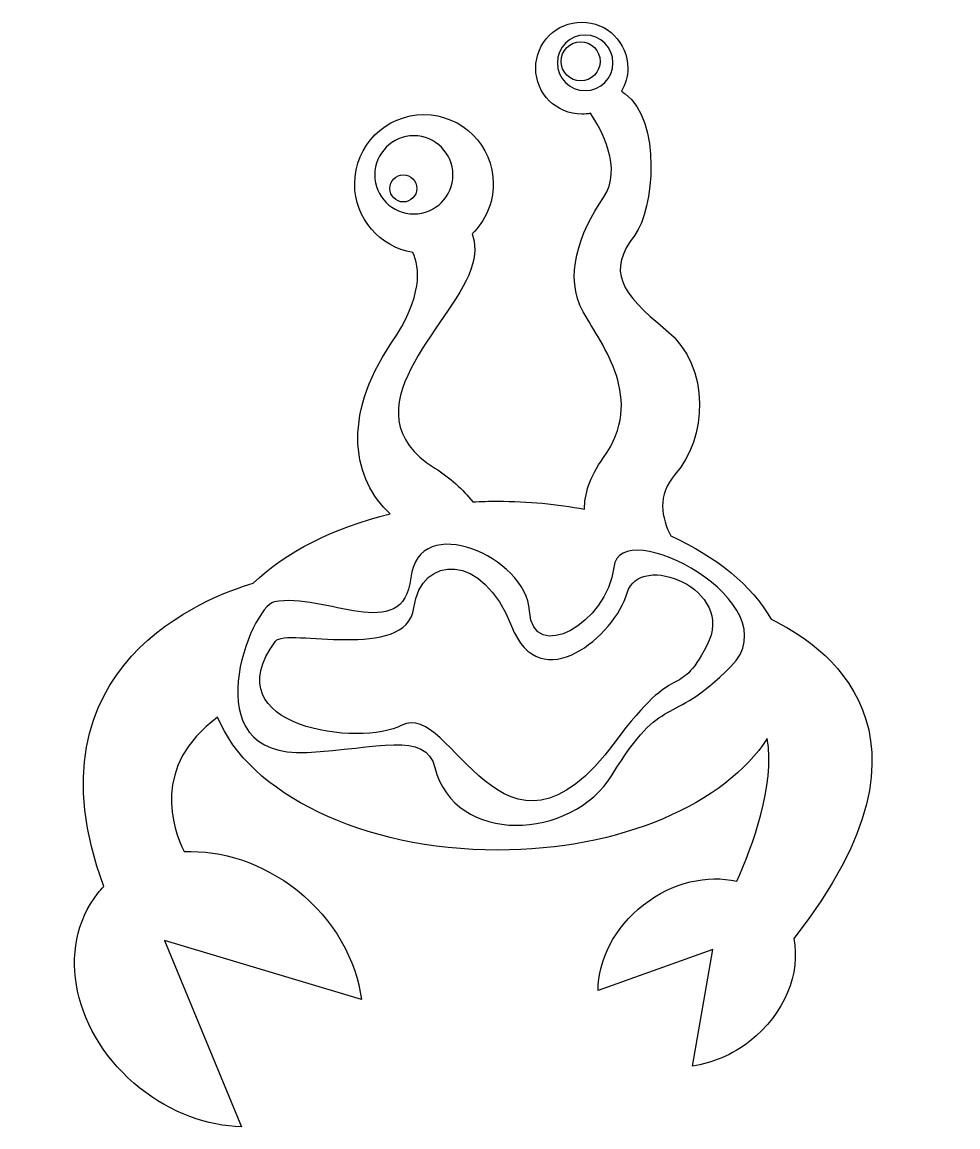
# Model space of a CAD drawing. Header units: centimetres. Extents: x -8 to 8.6, y -9.7 to 9.7.
import ezdxf

# ---------------------------------------------------------------- set-up
doc = ezdxf.new("R2010")
doc.units = ezdxf.units.CM
doc.header["$MEASUREMENT"] = 0
doc.layers.add('Camada 1', color=7, linetype='Continuous')

msp = doc.modelspace()

# ---------------------------------------------------------------- linework, layer by layer
at = {"layer": 'Camada 1'}
for points, knots in [([(5.25568, -0.78823), (4.92122, -0.19715), (4.29733, 0.31281), (3.4862, 0.68002), (3.4862, 0.68002), (3.32496, 0.9917), (3.23847, 1.40196), (3.56589, 1.77029), (3.56589, 1.77029), (4.109, 2.38127), (4.21856, 3.65341), (3.40172, 4.31659), (3.40172, 4.31659), (2.58487, 4.97961), (2.36312, 5.34762), (2.85088, 5.98757), (2.85088, 5.98757), (3.19455, 6.43845), (3.32591, 8.00343), (2.67988, 8.48084), (2.67988, 8.48084), (2.65832, 8.49679), (2.63744, 8.51119), (2.61736, 8.52455), (2.61736, 8.52455), (2.68671, 8.64409), (2.72711, 8.78273), (2.72711, 8.93095), (2.72711, 8.93095), (2.72709, 9.3796), (2.36329, 9.74319), (1.91466, 9.74319), (1.91466, 9.74319), (1.46619, 9.74319), (1.1026, 9.3796), (1.1026, 8.93095), (1.1026, 8.93095), (1.1026, 8.4824), (1.46619, 8.11878), (1.91466, 8.11878), (1.91466, 8.11878), (1.96853, 8.11878), (2.02108, 8.12423), (2.07182, 8.13421), (2.07182, 8.13421), (2.24854, 7.86698), (2.64811, 7.15798), (2.3, 6.65074), (2.3, 6.65074), (1.86299, 6.01413), (1.59716, 5.24485), (1.93898, 4.6348), (1.93898, 4.6348), (2.28101, 4.02472), (3.04086, 3.09635), (2.3, 2.06191), (2.3, 2.06191), (2.0482, 1.71012), (1.96112, 1.4076), (1.96334, 1.1519), (1.96334, 1.1519), (1.48111, 1.24331), (0.9679, 1.29274), (0.4359, 1.29274), (0.4359, 1.29274), (0.28609, 1.29274), (0.13787, 1.28859), (-0.00871, 1.28083), (-0.00871, 1.28083), (-0.18487, 1.50192), (-0.4045, 1.70586), (-0.67808, 1.87622), (-0.67808, 1.87622), (-2.29601, 2.8842), (-0.39887, 4.37706), (-0.04155, 5.37748), (-0.04155, 5.37748), (0.0506, 5.63545), (0.03703, 5.84532), (-0.01977, 6.00949), (-0.01977, 6.00949), (0.2101, 6.23198), (0.35324, 6.54355), (0.35324, 6.88862), (0.35324, 6.88862), (0.35324, 7.56426), (-0.19455, 8.11197), (-0.87011, 8.11197), (-0.87011, 8.11197), (-1.54586, 8.11197), (-2.09344, 7.56426), (-2.09344, 6.88862), (-2.09344, 6.88862), (-2.09344, 6.27958), (-1.6483, 5.77449), (-1.06564, 5.68096), (-1.06564, 5.68096), (-0.94195, 5.41743), (-0.88181, 4.90922), (-1.44722, 4.0778), (-1.44722, 4.0778), (-2.34064, 2.76406), (-2.11447, 1.65887), (-1.46548, 1.07094), (-1.46548, 1.07094), (-2.47024, 0.82652), (-3.31595, 0.39408), (-3.88385, -0.15416), (-3.88385, -0.15416), (-4.65358, -0.37773), (-7.96388, -1.58513), (-6.5213, -5.50319), (-6.5213, -5.50319), (-6.55736, -5.54155), (-6.59261, -5.58087), (-6.62581, -5.62276), (-6.62581, -5.62276), (-7.39146, -6.58587), (-7.05952, -8.12405), (-5.88421, -9.05843), (-5.88421, -9.05843), (-5.33171, -9.49782), (-4.69123, -9.7251), (-4.08817, -9.7432), (-4.08817, -9.7432), (-4.08817, -9.7432), (-5.45253, -6.45254), (-5.45253, -6.45254), (-5.45253, -6.45254), (-5.45253, -6.45254), (-1.97564, -7.49537), (-1.97564, -7.49537), (-1.97564, -7.49537), (-2.0616, -6.80229), (-2.45472, -6.09226), (-3.1111, -5.57037), (-3.1111, -5.57037), (-3.72364, -5.08335), (-4.4442, -4.85719), (-5.10233, -4.88819), (-5.10233, -4.88819), (-5.30386, -4.48343), (-5.6909, -3.38361), (-4.51183, -2.51472), (-4.51183, -2.51472), (-3.96901, -3.86137), (-1.9599, -4.86089), (0.43588, -4.86089), (0.43588, -4.86089), (2.60253, -4.86089), (4.453, -4.0433), (5.1887, -2.89107), (5.1887, -2.89107), (5.33001, -3.71972), (4.92822, -4.79763), (4.65186, -5.41139), (4.65186, -5.41139), (4.13571, -5.29037), (3.51772, -5.4265), (3.0056, -5.82536), (3.0056, -5.82536), (2.48871, -6.22808), (2.20555, -6.80104), (2.20166, -7.33547), (2.20166, -7.33547), (2.20166, -7.33547), (4.22884, -6.6116), (4.22884, -6.6116), (4.22884, -6.6116), (4.22884, -6.6116), (3.87046, -8.66917), (3.87046, -8.66917), (3.87046, -8.66917), (4.21505, -8.62027), (4.5674, -8.47491), (4.88027, -8.23123), (4.88027, -8.23123), (5.49603, -7.7512), (5.7807, -7.02994), (5.65545, -6.4195), (5.65545, -6.4195), (8.5543, -2.75729), (6.13066, -1.20069), (5.25568, -0.78823)], [0, 0, 0, 0, 0.0212766, 0.0212766, 0.0212766, 0.0212766, 0.04255319, 0.04255319, 0.04255319, 0.04255319, 0.06382979, 0.06382979, 0.06382979, 0.06382979, 0.08510638, 0.08510638, 0.08510638, 0.08510638, 0.10638298, 0.10638298, 0.10638298, 0.10638298, 0.12765957, 0.12765957, 0.12765957, 0.12765957, 0.14893617, 0.14893617, 0.14893617, 0.14893617, 0.17021277, 0.17021277, 0.17021277, 0.17021277, 0.19148936, 0.19148936, 0.19148936, 0.19148936, 0.21276596, 0.21276596, 0.21276596, 0.21276596, 0.23404255, 0.23404255, 0.23404255, 0.23404255, 0.25531915, 0.25531915, 0.25531915, 0.25531915, 0.27659574, 0.27659574, 0.27659574, 0.27659574, 0.29787234, 0.29787234, 0.29787234, 0.29787234, 0.31914894, 0.31914894, 0.31914894, 0.31914894, 0.34042553, 0.34042553, 0.34042553, 0.34042553, 0.36170213, 0.36170213, 0.36170213, 0.36170213, 0.38297872, 0.38297872, 0.38297872, 0.38297872, 0.40425532, 0.40425532, 0.40425532, 0.40425532, 0.42553191, 0.42553191, 0.42553191, 0.42553191, 0.44680851, 0.44680851, 0.44680851, 0.44680851, 0.46808511, 0.46808511, 0.46808511, 0.46808511, 0.4893617, 0.4893617, 0.4893617, 0.4893617, 0.5106383, 0.5106383, 0.5106383, 0.5106383, 0.53191489, 0.53191489, 0.53191489, 0.53191489, 0.55319149, 0.55319149, 0.55319149, 0.55319149, 0.57446809, 0.57446809, 0.57446809, 0.57446809, 0.59574468, 0.59574468, 0.59574468, 0.59574468, 0.61702128, 0.61702128, 0.61702128, 0.61702128, 0.63829787, 0.63829787, 0.63829787, 0.63829787, 0.65957447, 0.65957447, 0.65957447, 0.65957447, 0.68085106, 0.68085106, 0.68085106, 0.68085106, 0.70212766, 0.70212766, 0.70212766, 0.70212766, 0.72340426, 0.72340426, 0.72340426, 0.72340426, 0.74468085, 0.74468085, 0.74468085, 0.74468085, 0.76595745, 0.76595745, 0.76595745, 0.76595745, 0.78723404, 0.78723404, 0.78723404, 0.78723404, 0.80851064, 0.80851064, 0.80851064, 0.80851064, 0.82978723, 0.82978723, 0.82978723, 0.82978723, 0.85106383, 0.85106383, 0.85106383, 0.85106383, 0.87234043, 0.87234043, 0.87234043, 0.87234043, 0.89361702, 0.89361702, 0.89361702, 0.89361702, 0.91489362, 0.91489362, 0.91489362, 0.91489362, 0.93617021, 0.93617021, 0.93617021, 0.93617021, 0.95744681, 0.95744681, 0.95744681, 0.95744681, 1, 1, 1, 1]), ([(1.97443, 8.53386), (1.70344, 8.53386), (1.48373, 8.75357), (1.48373, 9.02456), (1.48373, 9.02456), (1.48373, 9.29547), (1.70344, 9.51526), (1.97443, 9.51526), (1.97443, 9.51526), (2.24542, 9.51526), (2.46513, 9.29544), (2.46513, 9.02456), (2.46513, 9.02456), (2.46512, 8.75357), (2.24541, 8.53386), (1.97443, 8.53386)], [0, 0, 0, 0, 0.2, 0.2, 0.2, 0.2, 0.4, 0.4, 0.4, 0.4, 0.6, 0.6, 0.6, 0.6, 1, 1, 1, 1]), ([(1.89473, 9.39574), (1.70436, 9.39574), (1.55014, 9.24133), (1.55014, 9.05096), (1.55014, 9.05096), (1.55014, 8.86059), (1.70437, 8.70618), (1.89473, 8.70618), (1.89473, 8.70618), (2.08509, 8.70618), (2.23969, 8.86059), (2.23969, 9.05096), (2.23969, 9.05096), (2.23969, 9.24133), (2.08513, 9.39574), (1.89473, 9.39574)], [0, 0, 0, 0, 0.2, 0.2, 0.2, 0.2, 0.4, 0.4, 0.4, 0.4, 0.6, 0.6, 0.6, 0.6, 1, 1, 1, 1]), ([(-1.04939, 6.35872), (-1.43034, 6.35872), (-1.73905, 6.66752), (-1.73905, 7.04846), (-1.73905, 7.04846), (-1.73905, 7.4294), (-1.43033, 7.73804), (-1.04939, 7.73804), (-1.04939, 7.73804), (-0.66855, 7.73804), (-0.35981, 7.4294), (-0.35981, 7.04846), (-0.35981, 7.04846), (-0.35981, 6.66752), (-0.66855, 6.35872), (-1.04939, 6.35872)], [0, 0, 0, 0, 0.2, 0.2, 0.2, 0.2, 0.4, 0.4, 0.4, 0.4, 0.6, 0.6, 0.6, 0.6, 1, 1, 1, 1]), ([(-1.23507, 7.04846), (-1.36689, 7.04846), (-1.47388, 6.94154), (-1.47388, 6.80975), (-1.47388, 6.80975), (-1.47388, 6.67786), (-1.36688, 6.57104), (-1.23507, 6.57104), (-1.23507, 6.57104), (-1.10328, 6.57104), (-0.99636, 6.67785), (-0.99636, 6.80975), (-0.99636, 6.80975), (-0.99637, 6.94157), (-1.10326, 7.04846), (-1.23507, 7.04846)], [0, 0, 0, 0, 0.2, 0.2, 0.2, 0.2, 0.4, 0.4, 0.4, 0.4, 0.6, 0.6, 0.6, 0.6, 1, 1, 1, 1]), ([(4.5471, -1.625), (3.43307, -2.73903), (3.37015, -2.03767), (2.45165, -3.53468), (2.45165, -3.53468), (1.73553, -4.70186), (-0.33346, -4.78156), (-0.67816, -3.40204), (-0.67816, -3.40204), (-0.84022, -2.75415), (-1.69435, -3.0733), (-2.93281, -3.13677), (-2.93281, -3.13677), (-5.0018, -3.24303), (-3.91423, -0.56409), (-3.5163, -0.4844), (-3.5163, -0.4844), (-2.62862, -0.30692), (-1.23527, -1.25365), (-1.10264, -0.06009), (-1.10264, -0.06009), (-0.97, 1.13355), (0.93986, 0.31125), (0.99281, -0.6436), (0.99281, -0.6436), (1.04575, -1.59845), (2.37214, -0.85593), (2.47802, 0.12557), (2.47802, 0.12557), (2.58432, 1.107), (5.66097, -0.51095), (4.5471, -1.625)], [0, 0, 0, 0, 0.11111111, 0.11111111, 0.11111111, 0.11111111, 0.22222222, 0.22222222, 0.22222222, 0.22222222, 0.33333333, 0.33333333, 0.33333333, 0.33333333, 0.44444444, 0.44444444, 0.44444444, 0.44444444, 0.55555556, 0.55555556, 0.55555556, 0.55555556, 0.66666667, 0.66666667, 0.66666667, 0.66666667, 0.77777778, 0.77777778, 0.77777778, 0.77777778, 1, 1, 1, 1]), ([(2.71695, -0.32535), (2.50478, -1.06804), (1.17845, -2.20847), (0.67463, -0.90886), (0.67463, -0.90886), (0.17065, 0.39088), (-0.91692, 0.36421), (-1.04955, -0.59065), (-1.04955, -0.59065), (-1.18219, -1.5455), (-3.30965, -0.9312), (-3.4897, -1.17416), (-3.4897, -1.17416), (-4.63032, -2.7125), (-1.96872, -3.04511), (-1.2617, -2.65937), (-1.2617, -2.65937), (-0.38646, -2.18193), (0.51424, -5.65265), (2.5048, -2.95121), (2.5048, -2.95121), (3.61885, -1.43941), (3.59211, -2.26163), (4.12265, -1.25367), (4.12265, -1.25367), (4.65317, -0.24568), (2.92907, 0.41742), (2.71695, -0.32535)], [0, 0, 0, 0, 0.125, 0.125, 0.125, 0.125, 0.25, 0.25, 0.25, 0.25, 0.375, 0.375, 0.375, 0.375, 0.5, 0.5, 0.5, 0.5, 0.625, 0.625, 0.625, 0.625, 0.75, 0.75, 0.75, 0.75, 1, 1, 1, 1])]:
    msp.add_open_spline(points, degree=3, knots=knots, dxfattribs=at)

doc.saveas('drawing.dxf')
